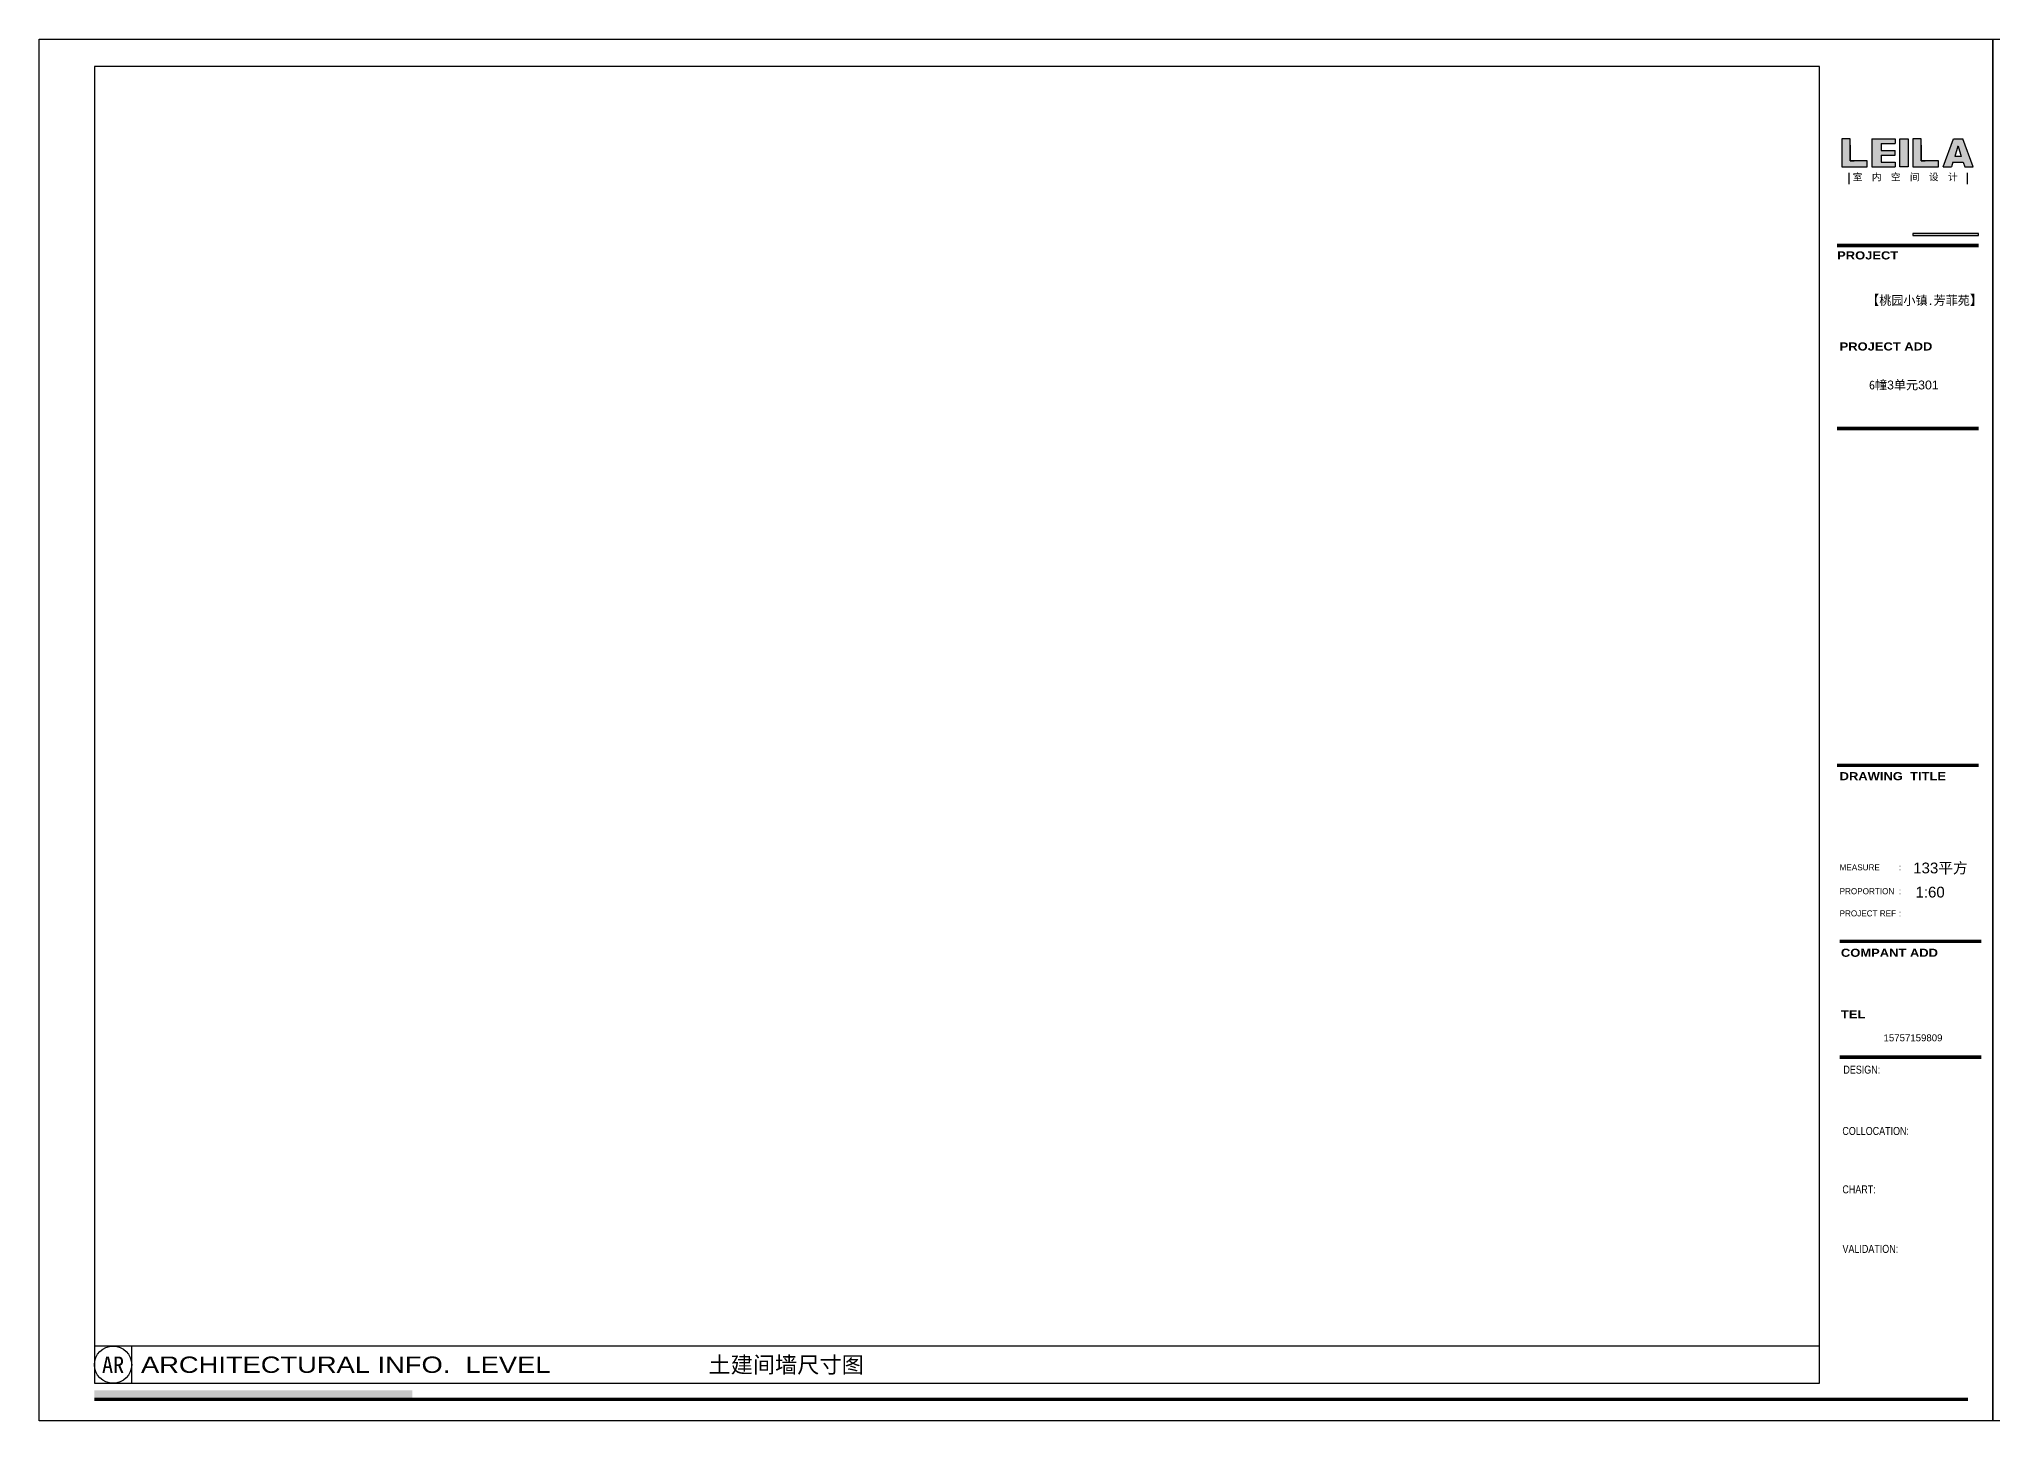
# Model space of a CAD drawing. Header units: millimetres. Extents: x 148889 to 229003, y -70503 to 111106.
# Drawn here: x 180955 to 204979, y 79581 to 96568 of the extents above; entities that cross this region are included whole.
import ezdxf
from ezdxf.enums import TextEntityAlignment as Align

# ---------------------------------------------------------------- set-up
doc = ezdxf.new("R2010")
doc.units = ezdxf.units.MM
doc.layers.add('W-图框', color=251, linetype='Continuous')
doc.layers.add('大墨图框', color=4, linetype='Continuous')
doc.styles.add('LOGO', font='arial.ttf')
doc.styles.add('LOGO-2', font='', dxfattribs={"width": 0.8})
doc.styles.add('NAME-1', font='simhei_0.ttf')
doc.styles.add('NAME-2', font='swisse.ttf')
doc.styles.get("Standard").update_dxf_attribs({"font": 'simhei_0.ttf'})
doc.styles.get('LOGO-2').set_extended_font_data('Arial Black')

# ---------------------------------------------------------------- blocks, each defined once
blk = doc.blocks.new('sfbhsrdfbh')
h = blk.add_hatch(color=252)
h.paths.add_polyline_path([(449.17, 252.92), (449.17, 254.24), (445.47, 254.24), (445.47, 258.95), (443.68, 258.95), (443.68, 252.92)])
h.paths.add_polyline_path([(464.46, 252.92), (464.46, 254.24), (460.76, 254.24), (460.76, 258.95), (458.96, 258.95), (458.96, 252.92)])
h = blk.add_hatch(color=256)
h.paths.add_polyline_path([(455.17, 253.92), (452.17, 253.92), (452.17, 255.43), (455.17, 255.43), (455.17, 256.43), (452.17, 256.43), (452.17, 257.95), (455.17, 257.95), (455.17, 258.95), (450.17, 258.95), (450.17, 252.92), (455.17, 252.92)])
h.paths.add_polyline_path([(457.96, 258.95), (456.17, 258.95), (456.17, 252.92), (457.96, 252.92)])
h = blk.add_hatch(color=252)
h.paths.add_polyline_path([(469.69, 258.97), (467.7, 258.97), (465.46, 252.92), (467.27, 252.92), (467.55, 253.92), (469.78, 253.92), (470.1, 252.92), (471.96, 252.92)])
h.paths.add_polyline_path([(469.38, 255.16), (467.95, 255.16), (468.67, 257.45)], flags=16)
at = {"layer": '大墨图框'}
for color, points in [(1, [(458.99, 238.18), (473.09, 238.18), (473.09, 238.57), (458.99, 238.57)]), (0, [(136.42, -11.95), (68.08, -11.95), (68.08, -10), (136.42, -10)])]:
    blk.add_hatch(color=color, dxfattribs=at).paths.add_polyline_path(points)
at = {"color": 252}
for p, q in [((443.68, 258.95), (443.68, 252.92)), ((443.68, 258.95), (443.68, 252.92)), ((445.47, 258.95), (443.68, 258.95)), ((445.47, 254.24), (445.47, 258.95)), ((445.47, 257.57), (445.47, 254.24)), ((458.96, 258.95), (458.96, 252.92)), ((460.76, 258.95), (458.96, 258.95)), ((460.76, 254.24), (460.76, 258.95)), ((460.76, 257.57), (460.76, 254.24)), ((465.46, 252.92), (467.7, 258.97)), ((467.7, 258.97), (469.69, 258.97)), ((468.63, 257.33), (467.95, 255.16)), ((468.63, 257.33), (468.71, 257.33)), ((468.71, 257.33), (469.38, 255.16)), ((471.96, 252.92), (469.69, 258.97)), ((443.68, 252.92), (446.93, 252.92)), ((443.68, 252.92), (449.17, 252.92)), ((445.47, 254.24), (446.35, 254.24)), ((449.17, 254.24), (445.47, 254.24)), ((449.17, 252.92), (449.17, 254.24)), ((458.96, 252.92), (463.96, 252.92)), ((458.96, 252.92), (462.21, 252.92)), ((458.96, 252.92), (464.46, 252.92)), ((460.76, 254.24), (461.64, 254.24)), ((464.46, 254.24), (460.76, 254.24)), ((464.46, 252.92), (464.46, 254.24)), ((465.46, 252.92), (467.27, 252.92)), ((467.55, 253.92), (467.27, 252.92)), ((467.55, 253.92), (469.78, 253.92)), ((469.38, 255.16), (467.95, 255.16)), ((469.78, 253.92), (470.1, 252.92)), ((470.1, 252.92), (471.96, 252.92))]:
    blk.add_line(p, q, dxfattribs=at)
for p, q in [((450.17, 258.95), (450.17, 252.92)), ((450.17, 258.95), (455.17, 258.95)), ((450.17, 256.6), (450.17, 255.26)), ((452.17, 257.95), (455.17, 257.95)), ((452.17, 257.95), (452.17, 256.43)), ((452.17, 256.43), (455.17, 256.43)), ((455.17, 258.95), (455.17, 257.95)), ((455.17, 255.43), (455.17, 256.43)), ((457.96, 258.95), (457.96, 252.92)), ((457.96, 258.95), (457.96, 252.92)), ((450.17, 252.92), (455.17, 252.92)), ((452.17, 255.43), (455.17, 255.43)), ((452.17, 255.43), (452.17, 253.92)), ((452.17, 253.92), (455.17, 253.92)), ((455.17, 253.92), (455.17, 252.92))]:
    blk.add_line(p, q)
blk.add_lwpolyline([(456.17, 258.95), (457.96, 258.95), (457.96, 252.92), (456.17, 252.92)], close=True)
at = {"layer": '大墨图框', "color": 1, "linetype": 'ByBlock'}
for p, q in [((445.17, 251.67), (445.17, 249.2)), ((470.61, 251.67), (470.61, 249.2))]:
    blk.add_line(p, q, dxfattribs=at)
at = {"layer": '大墨图框', "color": 4, "linetype": 'ByBlock', "ltscale": 100}
for points in [[(56.17, 280.38), (476.17, 280.38), (476.17, -16.59), (56.17, -16.59)], [(438.91, 274.48), (68.08, 274.48), (68.08, -8.51), (438.91, -8.51)]]:
    blk.add_lwpolyline(points, close=True, dxfattribs=at)
at = {"layer": '大墨图框', "color": 1, "const_width": 0.755}
for points in [[(442.68, 236.01), (473.12, 236.01)], [(442.68, 196.67), (473.12, 196.67)], [(442.68, 124.3), (473.12, 124.3)], [(443.22, 86.49), (473.66, 86.49)], [(443.22, 61.59), (473.66, 61.59)]]:
    blk.add_lwpolyline(points, dxfattribs=at)
at = {"layer": '大墨图框', "color": 1}
blk.add_lwpolyline([(458.99, 238.18), (473.09, 238.18), (473.09, 238.57), (458.99, 238.57)], close=True, dxfattribs=at)
at = {"layer": '大墨图框', "color": 0, "const_width": 0.725}
blk.add_lwpolyline([(68.08, -11.95), (470.84, -11.95)], dxfattribs=at)
at = {"layer": '大墨图框', "color": 1}
for s, height, style, width, p in [('PROJECT', 1.74, 'LOGO-2', 1, (442.68, 233.02)), ('PROJECT ADD', 1.7396, 'LOGO-2', 1, (443.22, 213.45)), ('DRAWING  TITLE', 1.7396, 'LOGO-2', 1, (443.22, 121.1)), ('MEASURE ', 1.305, 'LOGO', 0.96, (443.21, 101.73)), (':', 1.3, 'LOGO', 1, (455.94, 101.73)), ('PROPORTION', 1.305, 'LOGO', 0.96, (443.21, 96.6)), (':', 1.3, 'LOGO', 1, (455.94, 96.6)), ('PROJECT REF', 1.3047, 'LOGO', 0.96, (443.21, 91.83)), (':', 1.3, 'LOGO', 1, (455.94, 91.83)), ('COMPANT ADD', 1.7396, 'LOGO-2', 1, (443.5, 83.15)), ('TEL', 1.74, 'LOGO-2', 1, (443.5, 69.91))]:
    blk.add_text(s, height=height, dxfattribs=dict(at, style=style, width=width)).set_placement(p)
at = {"layer": '大墨图框', "color": 1, "linetype": 'ByBlock', "insert": (442.02, 251.48), "char_height": 1.4825, "width": 35.6207, "attachment_point": 1}
blk.add_mtext('{\\C0;    室  内  空  间  设  计}', dxfattribs=at)
at = {"layer": '大墨图框', "color": 1, "attachment_point": 1}
for s, insert, char_height, width, style in [('{\\fSimSun|b0|i0|c134|p54;【\\fSimHei|b0|i0|c134|p2;\\H0.9167x;桃园小镇.芳菲苑\\fSimSun|b0|i0|c134|p54;\\H1.091x;】}', (448.91, 225.33), 2.07549, 33.5093, 'LOGO'), ('{\\fSimHei|b0|i0|c134|p2;\\H0.9167x;6幢\\fArial|b0|i0|c0|p34;3\\fSimHei|b0|i0|c134|p2;单元\\fArial|b0|i0|c0|p34;301}', (449.53, 206.99), 2.07549, 24.9373, 'LOGO'), ('{\\H1.116x;133\\fSimSun|b0|i0|c134|p54;平方}', (459.03, 103.4), 2.0755, 24.9373, 'LOGO'), ('{\\H1.116x;1:60}', (459.52, 98.21), 2.0755, 24.9373, 'LOGO'), ('{\\H1.116x;15757159809}', (452.66, 66.48), 1.328, 21.8201, 'LOGO'), ('{\\fArial|b0|i0|c0|p34;DESIGN:}', (444.03, 59.76), 1.7203, 2.1993, 'LOGO-2'), ('{\\fArial|b0|i0|c0|p34;COLLOCATION:}', (443.81, 46.58), 1.7203, 2.1993, 'LOGO-2'), ('{\\fArial|b0|i0|c0|p34;CHART:}', (443.82, 34.03), 1.7203, 2.1993, 'LOGO-2'), ('{\\fArial|b0|i0|c0|p34;VALIDATION:}', (443.84, 21.24), 1.7203, 2.1993, 'LOGO-2')]:
    blk.add_mtext(s, dxfattribs=dict(at, insert=insert, char_height=char_height, width=width, style=style))
blk = doc.blocks.new('*U94')
at = {"color": 4}
blk.add_line((8, 0), (8, 8), dxfattribs=at)
blk.add_lwpolyline([(0, 0), (370.83, 0), (370.83, 8), (0, 8)], close=True, dxfattribs=at)
at = {"color": 1, "ltscale": 250}
blk.add_circle((4, 4), 4, dxfattribs=at)
at = {"color": 2, "style": 'NAME-1'}
blk.add_attdef('FF', text='', height=3.5, dxfattribs=at).set_placement((4, 4), align=Align.MIDDLE)
at = {"color": 2, "style": 'NAME-2', "width": 1.2}
blk.add_attdef('PLAN', text='', height=3.5, dxfattribs=at).set_placement((10, 4), align=Align.MIDDLE_LEFT)
at = {"color": 2, "style": 'NAME-1'}
blk.add_attdef('平面布置图', text='', height=3.5, dxfattribs=at).set_placement((54.56, 4), align=Align.MIDDLE_LEFT)
blk.add_attdef('SCALE1:100/比例1:100', text='', height=3.5, dxfattribs=at).set_placement((370.83, 4), align=Align.MIDDLE_RIGHT)

msp = doc.modelspace()

# ---------------------------------------------------------------- block references
at = {"layer": 'W-图框'}
ref = msp.add_blockref('*U94', (181636.1, 80043.1), dxfattribs=dict(at, xscale=57.20000000001164, yscale=57.20000000001164, zscale=57.20000000000001))
ref.add_attrib('FF', 'AR', dxfattribs={"layer": '0', "color": 2, "height": 200.2, "style": 'NAME-1'}).set_placement((181864.9, 80271.9), align=Align.MIDDLE)
ref.add_attrib('PLAN', 'ARCHITECTURAL INFO.  LEVEL', dxfattribs={"layer": '0', "color": 2, "height": 200.2, "style": 'NAME-2', "width": 1.2}).set_placement((182208.1, 80271.9), align=Align.MIDDLE_LEFT)
ref.add_attrib('平面布置图', '土建间墙尺寸图', dxfattribs={"layer": '0', "color": 2, "height": 200.2, "style": 'NAME-1'}).set_placement((189184.9, 80271.9), align=Align.MIDDLE_LEFT)
at = {"layer": '大墨图框', "yscale": 57.20000000001164, "zscale": 57.2}
for p, xscale in [((177741.8, 80530), 57.20000000001164), ((201765.8, 80530), 57.19999999999709)]:
    msp.add_blockref('sfbhsrdfbh', p, dxfattribs=dict(at, xscale=xscale))

doc.saveas('drawing.dxf')
